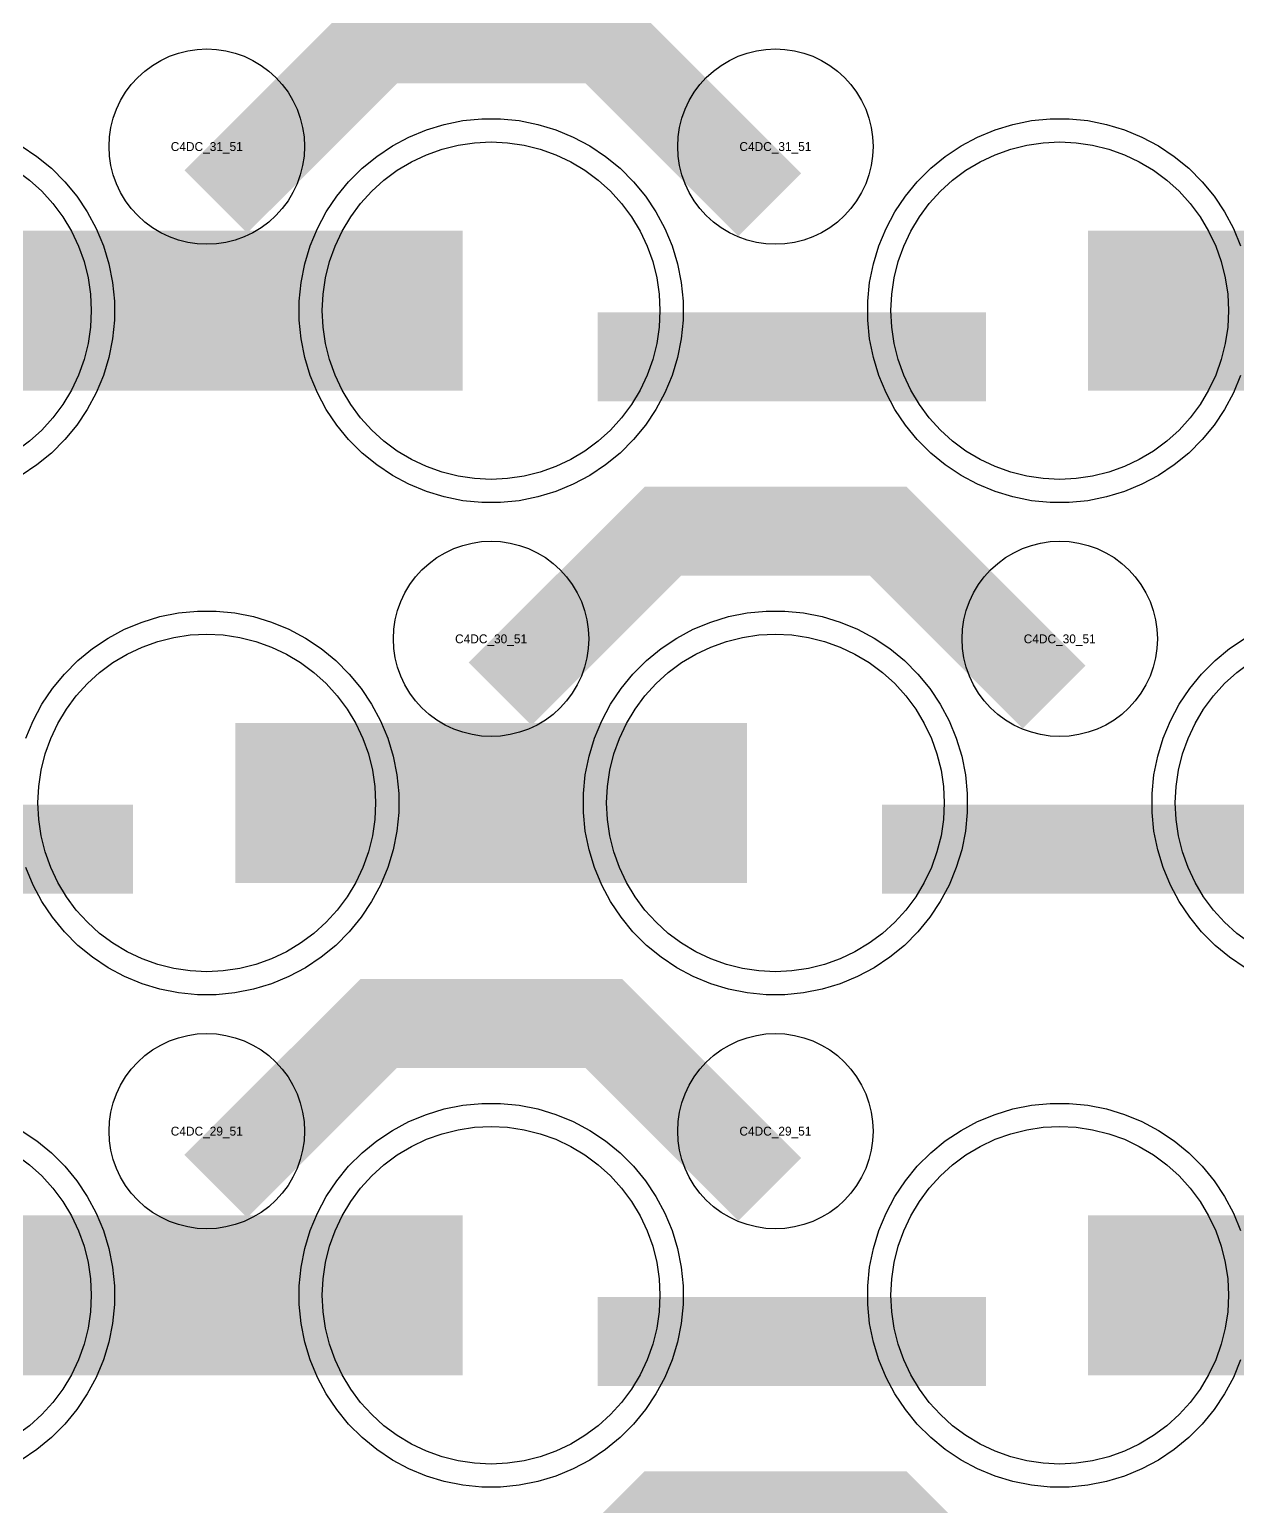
# Model space of a CAD drawing. Extents: x -11880 to 11880, y -14992 to 14992.
# Drawn here: x 4270.1 to 4610, y -10880.6 to -10465 of the extents above; entities that cross this region are included whole.
import ezdxf
from ezdxf.enums import TextEntityAlignment as Align

# ---------------------------------------------------------------- set-up
doc = ezdxf.new("R2010")
doc.units = 0
doc.header["$MEASUREMENT"] = 0
for name, color, linetype in [('GDS_775_DT_237', 138, 'CONTINUOUS'), ('RDL1_FS', 34, 'CONTINUOUS'), ('RDL_BS', 160, 'CONTINUOUS')]:
    doc.layers.add(name, color=color, linetype=linetype)

msp = doc.modelspace()

# ---------------------------------------------------------------- linework, layer by layer
at = {"layer": 'RDL1_FS'}
for points in [[(4400, -10591.589), (4395.343, -10591.36), (4390.732, -10590.676), (4386.209, -10589.544), (4381.819, -10587.972), (4377.605, -10585.98), (4373.605, -10583.582), (4369.86, -10580.804), (4366.406, -10577.674), (4363.276, -10574.22), (4360.498, -10570.475), (4358.1, -10566.475), (4356.108, -10562.261), (4354.536, -10557.871), (4353.404, -10553.348), (4352.72, -10548.737), (4352.491, -10544.08), (4352.72, -10539.423), (4353.404, -10534.812), (4354.536, -10530.289), (4356.108, -10525.899), (4358.1, -10521.685), (4360.498, -10517.685), (4363.276, -10513.94), (4366.406, -10510.486), (4369.86, -10507.356), (4373.605, -10504.578), (4377.605, -10502.18), (4381.819, -10500.188), (4386.209, -10498.616), (4390.732, -10497.484), (4395.343, -10496.8), (4400, -10496.571), (4404.657, -10496.8), (4409.268, -10497.484), (4413.791, -10498.616), (4418.181, -10500.188), (4422.395, -10502.18), (4426.395, -10504.578), (4430.14, -10507.356), (4433.594, -10510.486), (4436.724, -10513.94), (4439.502, -10517.685), (4441.9, -10521.685), (4443.892, -10525.899), (4445.464, -10530.289), (4446.596, -10534.812), (4447.28, -10539.423), (4447.509, -10544.08), (4447.28, -10548.737), (4446.596, -10553.348), (4445.464, -10557.871), (4443.892, -10562.261), (4441.9, -10566.475), (4439.502, -10570.475), (4436.724, -10574.22), (4433.594, -10577.674), (4430.14, -10580.804), (4426.395, -10583.582), (4422.395, -10585.98), (4418.181, -10587.972), (4413.791, -10589.544), (4409.268, -10590.676), (4404.657, -10591.36)], [(4560, -10591.589), (4555.343, -10591.36), (4550.732, -10590.676), (4546.209, -10589.544), (4541.819, -10587.972), (4537.605, -10585.98), (4533.605, -10583.582), (4529.86, -10580.804), (4526.406, -10577.674), (4523.276, -10574.22), (4520.498, -10570.475), (4518.1, -10566.475), (4516.108, -10562.261), (4514.536, -10557.871), (4513.404, -10553.348), (4512.72, -10548.737), (4512.491, -10544.08), (4512.72, -10539.423), (4513.404, -10534.812), (4514.536, -10530.289), (4516.108, -10525.899), (4518.1, -10521.685), (4520.498, -10517.685), (4523.276, -10513.94), (4526.406, -10510.486), (4529.86, -10507.356), (4533.605, -10504.578), (4537.605, -10502.18), (4541.819, -10500.188), (4546.209, -10498.616), (4550.732, -10497.484), (4555.343, -10496.8), (4560, -10496.571), (4564.657, -10496.8), (4569.268, -10497.484), (4573.791, -10498.616), (4578.181, -10500.188), (4582.395, -10502.18), (4586.395, -10504.578), (4590.14, -10507.356), (4593.594, -10510.486), (4596.724, -10513.94), (4599.502, -10517.685), (4601.9, -10521.685), (4603.892, -10525.899), (4605.464, -10530.289), (4606.596, -10534.812), (4607.28, -10539.423), (4607.509, -10544.08), (4607.28, -10548.737), (4606.596, -10553.348), (4605.464, -10557.871), (4603.892, -10562.261), (4601.9, -10566.475), (4599.502, -10570.475), (4596.724, -10574.22), (4593.594, -10577.674), (4590.14, -10580.804), (4586.395, -10583.582), (4582.395, -10585.98), (4578.181, -10587.972), (4573.791, -10589.544), (4569.268, -10590.676), (4564.657, -10591.36)], [(4400, -10868.714), (4395.343, -10868.485), (4390.732, -10867.801), (4386.209, -10866.669), (4381.819, -10865.097), (4377.605, -10863.105), (4373.605, -10860.707), (4369.86, -10857.929), (4366.406, -10854.799), (4363.276, -10851.345), (4360.498, -10847.6), (4358.1, -10843.6), (4356.108, -10839.386), (4354.536, -10834.996), (4353.404, -10830.473), (4352.72, -10825.862), (4352.491, -10821.205), (4352.72, -10816.548), (4353.404, -10811.937), (4354.536, -10807.414), (4356.108, -10803.024), (4358.1, -10798.81), (4360.498, -10794.81), (4363.276, -10791.065), (4366.406, -10787.611), (4369.86, -10784.481), (4373.605, -10781.703), (4377.605, -10779.305), (4381.819, -10777.313), (4386.209, -10775.741), (4390.732, -10774.609), (4395.343, -10773.925), (4400, -10773.696), (4404.657, -10773.925), (4409.268, -10774.609), (4413.791, -10775.741), (4418.181, -10777.313), (4422.395, -10779.305), (4426.395, -10781.703), (4430.14, -10784.481), (4433.594, -10787.611), (4436.724, -10791.065), (4439.502, -10794.81), (4441.9, -10798.81), (4443.892, -10803.024), (4445.464, -10807.414), (4446.596, -10811.937), (4447.28, -10816.548), (4447.509, -10821.205), (4447.28, -10825.862), (4446.596, -10830.473), (4445.464, -10834.996), (4443.892, -10839.386), (4441.9, -10843.6), (4439.502, -10847.6), (4436.724, -10851.345), (4433.594, -10854.799), (4430.14, -10857.929), (4426.395, -10860.707), (4422.395, -10863.105), (4418.181, -10865.097), (4413.791, -10866.669), (4409.268, -10867.801), (4404.657, -10868.485)], [(4560, -10868.714), (4555.343, -10868.485), (4550.732, -10867.801), (4546.209, -10866.669), (4541.819, -10865.097), (4537.605, -10863.105), (4533.605, -10860.707), (4529.86, -10857.929), (4526.406, -10854.799), (4523.276, -10851.345), (4520.498, -10847.6), (4518.1, -10843.6), (4516.108, -10839.386), (4514.536, -10834.996), (4513.404, -10830.473), (4512.72, -10825.862), (4512.491, -10821.205), (4512.72, -10816.548), (4513.404, -10811.937), (4514.536, -10807.414), (4516.108, -10803.024), (4518.1, -10798.81), (4520.498, -10794.81), (4523.276, -10791.065), (4526.406, -10787.611), (4529.86, -10784.481), (4533.605, -10781.703), (4537.605, -10779.305), (4541.819, -10777.313), (4546.209, -10775.741), (4550.732, -10774.609), (4555.343, -10773.925), (4560, -10773.696), (4564.657, -10773.925), (4569.268, -10774.609), (4573.791, -10775.741), (4578.181, -10777.313), (4582.395, -10779.305), (4586.395, -10781.703), (4590.14, -10784.481), (4593.594, -10787.611), (4596.724, -10791.065), (4599.502, -10794.81), (4601.9, -10798.81), (4603.892, -10803.024), (4605.464, -10807.414), (4606.596, -10811.937), (4607.28, -10816.548), (4607.509, -10821.205), (4607.28, -10825.862), (4606.596, -10830.473), (4605.464, -10834.996), (4603.892, -10839.386), (4601.9, -10843.6), (4599.502, -10847.6), (4596.724, -10851.345), (4593.594, -10854.799), (4590.14, -10857.929), (4586.395, -10860.707), (4582.395, -10863.105), (4578.181, -10865.097), (4573.791, -10866.669), (4569.268, -10867.801), (4564.657, -10868.485)]]:
    msp.add_lwpolyline(points, close=True, dxfattribs=at)
for points in [[(4266.395, -10504.578), (4270.14, -10507.356), (4273.594, -10510.486), (4276.724, -10513.94), (4279.502, -10517.685), (4281.9, -10521.685), (4283.892, -10525.899), (4285.464, -10530.289), (4286.596, -10534.812), (4287.28, -10539.423), (4287.509, -10544.08), (4287.28, -10548.737), (4286.596, -10553.348), (4285.464, -10557.871), (4283.892, -10562.261), (4281.9, -10566.475), (4279.502, -10570.475), (4276.724, -10574.22), (4273.594, -10577.674), (4270.14, -10580.804), (4266.395, -10583.582)], [(4266.395, -10781.703), (4270.14, -10784.481), (4273.594, -10787.611), (4276.724, -10791.065), (4279.502, -10794.81), (4281.9, -10798.81), (4283.892, -10803.024), (4285.464, -10807.414), (4286.596, -10811.937), (4287.28, -10816.548), (4287.509, -10821.205), (4287.28, -10825.862), (4286.596, -10830.473), (4285.464, -10834.996), (4283.892, -10839.386), (4281.9, -10843.6), (4279.502, -10847.6), (4276.724, -10851.345), (4273.594, -10854.799), (4270.14, -10857.929), (4266.395, -10860.707)]]:
    msp.add_lwpolyline(points, dxfattribs=at)
for points in [[(4248.002, -10544.08, 45, 45, 0), (4320.002, -10544.08, 45, 45, 0)], [(4320.002, -10544.08, 45, 45, 0), (4392.002, -10544.08, 45, 45, 0)], [(4568.002, -10544.08, 45, 45, 0), (4640.002, -10544.08, 45, 45, 0)], [(4248.002, -10821.205, 45, 45, 0), (4320.002, -10821.205, 45, 45, 0)], [(4320.002, -10821.205, 45, 45, 0), (4392.002, -10821.205, 45, 45, 0)], [(4568.002, -10821.205, 45, 45, 0), (4640.002, -10821.205, 45, 45, 0)]]:
    msp.add_lwpolyline(points, format="xyseb", dxfattribs=at)
at = {"layer": 'RDL1_FS', "color": 241, "true_color": 0xf7abae}
for points in [[(4320, -10730.149), (4315.343, -10729.92), (4310.732, -10729.236), (4306.209, -10728.104), (4301.819, -10726.532), (4297.605, -10724.54), (4293.605, -10722.142), (4289.86, -10719.364), (4286.406, -10716.234), (4283.276, -10712.78), (4280.498, -10709.035), (4278.1, -10705.035), (4276.108, -10700.821), (4274.536, -10696.431), (4273.404, -10691.908), (4272.72, -10687.297), (4272.491, -10682.64), (4272.72, -10677.983), (4273.404, -10673.372), (4274.536, -10668.849), (4276.108, -10664.459), (4278.1, -10660.245), (4280.498, -10656.245), (4283.276, -10652.5), (4286.406, -10649.046), (4289.86, -10645.916), (4293.605, -10643.138), (4297.605, -10640.74), (4301.819, -10638.748), (4306.209, -10637.176), (4310.732, -10636.044), (4315.343, -10635.36), (4320, -10635.131), (4324.657, -10635.36), (4329.268, -10636.044), (4333.791, -10637.176), (4338.181, -10638.748), (4342.395, -10640.74), (4346.395, -10643.138), (4350.14, -10645.916), (4353.594, -10649.046), (4356.724, -10652.5), (4359.502, -10656.245), (4361.9, -10660.245), (4363.892, -10664.459), (4365.464, -10668.849), (4366.596, -10673.372), (4367.28, -10677.983), (4367.509, -10682.64), (4367.28, -10687.297), (4366.596, -10691.908), (4365.464, -10696.431), (4363.892, -10700.821), (4361.9, -10705.035), (4359.502, -10709.035), (4356.724, -10712.78), (4353.594, -10716.234), (4350.14, -10719.364), (4346.395, -10722.142), (4342.395, -10724.54), (4338.181, -10726.532), (4333.791, -10728.104), (4329.268, -10729.236), (4324.657, -10729.92)], [(4480, -10730.149), (4475.343, -10729.92), (4470.732, -10729.236), (4466.209, -10728.104), (4461.819, -10726.532), (4457.605, -10724.54), (4453.605, -10722.142), (4449.86, -10719.364), (4446.406, -10716.234), (4443.276, -10712.78), (4440.498, -10709.035), (4438.1, -10705.035), (4436.108, -10700.821), (4434.536, -10696.431), (4433.404, -10691.908), (4432.72, -10687.297), (4432.491, -10682.64), (4432.72, -10677.983), (4433.404, -10673.372), (4434.536, -10668.849), (4436.108, -10664.459), (4438.1, -10660.245), (4440.498, -10656.245), (4443.276, -10652.5), (4446.406, -10649.046), (4449.86, -10645.916), (4453.605, -10643.138), (4457.605, -10640.74), (4461.819, -10638.748), (4466.209, -10637.176), (4470.732, -10636.044), (4475.343, -10635.36), (4480, -10635.131), (4484.657, -10635.36), (4489.268, -10636.044), (4493.791, -10637.176), (4498.181, -10638.748), (4502.395, -10640.74), (4506.395, -10643.138), (4510.14, -10645.916), (4513.594, -10649.046), (4516.724, -10652.5), (4519.502, -10656.245), (4521.9, -10660.245), (4523.892, -10664.459), (4525.464, -10668.849), (4526.596, -10673.372), (4527.28, -10677.983), (4527.509, -10682.64), (4527.28, -10687.297), (4526.596, -10691.908), (4525.464, -10696.431), (4523.892, -10700.821), (4521.9, -10705.035), (4519.502, -10709.035), (4516.724, -10712.78), (4513.594, -10716.234), (4510.14, -10719.364), (4506.395, -10722.142), (4502.395, -10724.54), (4498.181, -10726.532), (4493.791, -10728.104), (4489.268, -10729.236), (4484.657, -10729.92)]]:
    msp.add_lwpolyline(points, close=True, dxfattribs=at)
msp.add_lwpolyline([(4613.605, -10722.142), (4609.86, -10719.364), (4606.406, -10716.234), (4603.276, -10712.78), (4600.498, -10709.035), (4598.1, -10705.035), (4596.108, -10700.821), (4594.536, -10696.431), (4593.404, -10691.908), (4592.72, -10687.297), (4592.491, -10682.64), (4592.72, -10677.983), (4593.404, -10673.372), (4594.536, -10668.849), (4596.108, -10664.459), (4598.1, -10660.245), (4600.498, -10656.245), (4603.276, -10652.5), (4606.406, -10649.046), (4609.86, -10645.916), (4613.605, -10643.138)], dxfattribs=at)
for points in [[(4328.002, -10682.64, 45, 45, 0), (4400.002, -10682.64, 45, 45, 0)], [(4400.002, -10682.64, 45, 45, 0), (4472.002, -10682.64, 45, 45, 0)]]:
    msp.add_lwpolyline(points, format="xyseb", dxfattribs=at)
at = {"layer": 'RDL_BS'}
for points in [[(4322.562, -10513.394, 25, 25, 0), (4368.377, -10467.579, 25, 25, 0), (4401.93, -10467.579, 25, 25, 0)], [(4478.401, -10514.293, 25, 25, 0), (4431.687, -10467.579, 25, 25, 0), (4401.929, -10467.579, 25, 25, 0)], [(4430.016, -10557.093, 25, 25, 0), (4539.281, -10557.093, 25, 25, 0)], [(4402.562, -10651.954, 25, 25, 0), (4448.377, -10606.139, 25, 25, 0), (4481.93, -10606.139, 25, 25, 0)], [(4558.401, -10652.853, 25, 25, 0), (4511.687, -10606.139, 25, 25, 0), (4481.929, -10606.139, 25, 25, 0)], [(4322.562, -10790.519, 25, 25, 0), (4368.377, -10744.704, 25, 25, 0), (4401.93, -10744.704, 25, 25, 0)], [(4478.401, -10791.418, 25, 25, 0), (4431.687, -10744.704, 25, 25, 0), (4401.929, -10744.704, 25, 25, 0)], [(4430.016, -10834.218, 25, 25, 0), (4539.281, -10834.218, 25, 25, 0)], [(4402.562, -10929.084, 25, 25, 0), (4448.377, -10883.269, 25, 25, 0), (4481.93, -10883.269, 25, 25, 0)], [(4558.401, -10929.983, 25, 25, 0), (4511.687, -10883.269, 25, 25, 0), (4481.929, -10883.269, 25, 25, 0)]]:
    msp.add_lwpolyline(points, format="xyseb", dxfattribs=at)
for points in [[(4320, -10525.386), (4317.307, -10525.254), (4314.635, -10524.858), (4312.016, -10524.201), (4309.481, -10523.294), (4307.044, -10522.142), (4304.72, -10520.749), (4302.557, -10519.146), (4300.558, -10517.334), (4298.746, -10515.335), (4297.143, -10513.172), (4295.75, -10510.848), (4294.598, -10508.411), (4293.691, -10505.876), (4293.034, -10503.257), (4292.638, -10500.585), (4292.506, -10497.892), (4292.638, -10495.199), (4293.034, -10492.527), (4293.691, -10489.908), (4294.598, -10487.373), (4295.75, -10484.936), (4297.143, -10482.612), (4298.746, -10480.449), (4300.558, -10478.45), (4302.557, -10476.638), (4304.72, -10475.035), (4307.044, -10473.642), (4309.481, -10472.49), (4312.016, -10471.583), (4314.635, -10470.926), (4317.307, -10470.53), (4320, -10470.398), (4322.693, -10470.53), (4325.365, -10470.926), (4327.984, -10471.583), (4330.519, -10472.49), (4332.956, -10473.642), (4335.28, -10475.035), (4337.443, -10476.638), (4339.442, -10478.45), (4341.254, -10480.449), (4342.857, -10482.612), (4344.25, -10484.936), (4345.402, -10487.373), (4346.309, -10489.908), (4346.966, -10492.527), (4347.362, -10495.199), (4347.494, -10497.892), (4347.362, -10500.585), (4346.966, -10503.257), (4346.309, -10505.876), (4345.402, -10508.411), (4344.25, -10510.848), (4342.857, -10513.172), (4341.254, -10515.335), (4339.442, -10517.334), (4337.443, -10519.146), (4335.28, -10520.749), (4332.956, -10522.142), (4330.519, -10523.294), (4327.984, -10524.201), (4325.365, -10524.858), (4322.693, -10525.254)], [(4480, -10525.386), (4477.307, -10525.254), (4474.635, -10524.858), (4472.016, -10524.201), (4469.481, -10523.294), (4467.044, -10522.142), (4464.72, -10520.749), (4462.557, -10519.146), (4460.558, -10517.334), (4458.746, -10515.335), (4457.143, -10513.172), (4455.75, -10510.848), (4454.598, -10508.411), (4453.691, -10505.876), (4453.034, -10503.257), (4452.638, -10500.585), (4452.506, -10497.892), (4452.638, -10495.199), (4453.034, -10492.527), (4453.691, -10489.908), (4454.598, -10487.373), (4455.75, -10484.936), (4457.143, -10482.612), (4458.746, -10480.449), (4460.558, -10478.45), (4462.557, -10476.638), (4464.72, -10475.035), (4467.044, -10473.642), (4469.481, -10472.49), (4472.016, -10471.583), (4474.635, -10470.926), (4477.307, -10470.53), (4480, -10470.398), (4482.693, -10470.53), (4485.365, -10470.926), (4487.984, -10471.583), (4490.519, -10472.49), (4492.956, -10473.642), (4495.28, -10475.035), (4497.443, -10476.638), (4499.442, -10478.45), (4501.254, -10480.449), (4502.857, -10482.612), (4504.25, -10484.936), (4505.402, -10487.373), (4506.309, -10489.908), (4506.966, -10492.527), (4507.362, -10495.199), (4507.494, -10497.892), (4507.362, -10500.585), (4506.966, -10503.257), (4506.309, -10505.876), (4505.402, -10508.411), (4504.25, -10510.848), (4502.857, -10513.172), (4501.254, -10515.335), (4499.442, -10517.334), (4497.443, -10519.146), (4495.28, -10520.749), (4492.956, -10522.142), (4490.519, -10523.294), (4487.984, -10524.201), (4485.365, -10524.858), (4482.693, -10525.254)], [(4397.356, -10598.08), (4392.062, -10597.563), (4386.835, -10596.517), (4381.795, -10594.986), (4376.885, -10592.955), (4372.223, -10590.463), (4367.809, -10587.516), (4363.708, -10584.154), (4359.926, -10580.372), (4356.564, -10576.271), (4353.617, -10571.857), (4351.125, -10567.195), (4349.094, -10562.285), (4347.563, -10557.245), (4346.517, -10552.018), (4346, -10546.724), (4346, -10541.436), (4346.517, -10536.142), (4347.563, -10530.915), (4349.094, -10525.875), (4351.125, -10520.965), (4353.617, -10516.303), (4356.564, -10511.889), (4359.926, -10507.788), (4363.708, -10504.006), (4367.809, -10500.644), (4372.223, -10497.697), (4376.885, -10495.205), (4381.795, -10493.174), (4386.835, -10491.643), (4392.062, -10490.597), (4397.356, -10490.08), (4402.644, -10490.08), (4407.938, -10490.597), (4413.165, -10491.643), (4418.205, -10493.174), (4423.115, -10495.205), (4427.777, -10497.697), (4432.191, -10500.644), (4436.292, -10504.006), (4440.074, -10507.788), (4443.436, -10511.889), (4446.383, -10516.303), (4448.875, -10520.965), (4450.906, -10525.875), (4452.437, -10530.915), (4453.483, -10536.142), (4454, -10541.436), (4454, -10546.724), (4453.483, -10552.018), (4452.437, -10557.245), (4450.906, -10562.285), (4448.875, -10567.195), (4446.383, -10571.857), (4443.436, -10576.271), (4440.074, -10580.372), (4436.292, -10584.154), (4432.191, -10587.516), (4427.777, -10590.463), (4423.115, -10592.955), (4418.205, -10594.986), (4413.165, -10596.517), (4407.938, -10597.563), (4402.644, -10598.08)], [(4400, -10663.946), (4397.307, -10663.814), (4394.635, -10663.418), (4392.016, -10662.761), (4389.481, -10661.854), (4387.044, -10660.702), (4384.72, -10659.309), (4382.557, -10657.706), (4380.558, -10655.894), (4378.746, -10653.895), (4377.143, -10651.732), (4375.75, -10649.408), (4374.598, -10646.971), (4373.691, -10644.436), (4373.034, -10641.817), (4372.638, -10639.145), (4372.506, -10636.452), (4372.638, -10633.759), (4373.034, -10631.087), (4373.691, -10628.468), (4374.598, -10625.933), (4375.75, -10623.496), (4377.143, -10621.172), (4378.746, -10619.009), (4380.558, -10617.01), (4382.557, -10615.198), (4384.72, -10613.595), (4387.044, -10612.202), (4389.481, -10611.05), (4392.016, -10610.143), (4394.635, -10609.486), (4397.307, -10609.09), (4400, -10608.958), (4402.693, -10609.09), (4405.365, -10609.486), (4407.984, -10610.143), (4410.519, -10611.05), (4412.956, -10612.202), (4415.28, -10613.595), (4417.443, -10615.198), (4419.442, -10617.01), (4421.254, -10619.009), (4422.857, -10621.172), (4424.25, -10623.496), (4425.402, -10625.933), (4426.309, -10628.468), (4426.966, -10631.087), (4427.362, -10633.759), (4427.494, -10636.452), (4427.362, -10639.145), (4426.966, -10641.817), (4426.309, -10644.436), (4425.402, -10646.971), (4424.25, -10649.408), (4422.857, -10651.732), (4421.254, -10653.895), (4419.442, -10655.894), (4417.443, -10657.706), (4415.28, -10659.309), (4412.956, -10660.702), (4410.519, -10661.854), (4407.984, -10662.761), (4405.365, -10663.418), (4402.693, -10663.814)], [(4560, -10663.946), (4557.307, -10663.814), (4554.635, -10663.418), (4552.016, -10662.761), (4549.481, -10661.854), (4547.044, -10660.702), (4544.72, -10659.309), (4542.557, -10657.706), (4540.558, -10655.894), (4538.746, -10653.895), (4537.143, -10651.732), (4535.75, -10649.408), (4534.598, -10646.971), (4533.691, -10644.436), (4533.034, -10641.817), (4532.638, -10639.145), (4532.506, -10636.452), (4532.638, -10633.759), (4533.034, -10631.087), (4533.691, -10628.468), (4534.598, -10625.933), (4535.75, -10623.496), (4537.143, -10621.172), (4538.746, -10619.009), (4540.558, -10617.01), (4542.557, -10615.198), (4544.72, -10613.595), (4547.044, -10612.202), (4549.481, -10611.05), (4552.016, -10610.143), (4554.635, -10609.486), (4557.307, -10609.09), (4560, -10608.958), (4562.693, -10609.09), (4565.365, -10609.486), (4567.984, -10610.143), (4570.519, -10611.05), (4572.956, -10612.202), (4575.28, -10613.595), (4577.443, -10615.198), (4579.442, -10617.01), (4581.254, -10619.009), (4582.857, -10621.172), (4584.25, -10623.496), (4585.402, -10625.933), (4586.309, -10628.468), (4586.966, -10631.087), (4587.362, -10633.759), (4587.494, -10636.452), (4587.362, -10639.145), (4586.966, -10641.817), (4586.309, -10644.436), (4585.402, -10646.971), (4584.25, -10649.408), (4582.857, -10651.732), (4581.254, -10653.895), (4579.442, -10655.894), (4577.443, -10657.706), (4575.28, -10659.309), (4572.956, -10660.702), (4570.519, -10661.854), (4567.984, -10662.761), (4565.365, -10663.418), (4562.693, -10663.814)], [(4320, -10802.511), (4317.307, -10802.379), (4314.635, -10801.983), (4312.016, -10801.326), (4309.481, -10800.419), (4307.044, -10799.267), (4304.72, -10797.874), (4302.557, -10796.271), (4300.558, -10794.459), (4298.746, -10792.46), (4297.143, -10790.297), (4295.75, -10787.973), (4294.598, -10785.536), (4293.691, -10783.001), (4293.034, -10780.382), (4292.638, -10777.71), (4292.506, -10775.017), (4292.638, -10772.324), (4293.034, -10769.652), (4293.691, -10767.033), (4294.598, -10764.498), (4295.75, -10762.061), (4297.143, -10759.737), (4298.746, -10757.574), (4300.558, -10755.575), (4302.557, -10753.763), (4304.72, -10752.16), (4307.044, -10750.767), (4309.481, -10749.615), (4312.016, -10748.708), (4314.635, -10748.051), (4317.307, -10747.655), (4320, -10747.523), (4322.693, -10747.655), (4325.365, -10748.051), (4327.984, -10748.708), (4330.519, -10749.615), (4332.956, -10750.767), (4335.28, -10752.16), (4337.443, -10753.763), (4339.442, -10755.575), (4341.254, -10757.574), (4342.857, -10759.737), (4344.25, -10762.061), (4345.402, -10764.498), (4346.309, -10767.033), (4346.966, -10769.652), (4347.362, -10772.324), (4347.494, -10775.017), (4347.362, -10777.71), (4346.966, -10780.382), (4346.309, -10783.001), (4345.402, -10785.536), (4344.25, -10787.973), (4342.857, -10790.297), (4341.254, -10792.46), (4339.442, -10794.459), (4337.443, -10796.271), (4335.28, -10797.874), (4332.956, -10799.267), (4330.519, -10800.419), (4327.984, -10801.326), (4325.365, -10801.983), (4322.693, -10802.379)], [(4480, -10802.511), (4477.307, -10802.379), (4474.635, -10801.983), (4472.016, -10801.326), (4469.481, -10800.419), (4467.044, -10799.267), (4464.72, -10797.874), (4462.557, -10796.271), (4460.558, -10794.459), (4458.746, -10792.46), (4457.143, -10790.297), (4455.75, -10787.973), (4454.598, -10785.536), (4453.691, -10783.001), (4453.034, -10780.382), (4452.638, -10777.71), (4452.506, -10775.017), (4452.638, -10772.324), (4453.034, -10769.652), (4453.691, -10767.033), (4454.598, -10764.498), (4455.75, -10762.061), (4457.143, -10759.737), (4458.746, -10757.574), (4460.558, -10755.575), (4462.557, -10753.763), (4464.72, -10752.16), (4467.044, -10750.767), (4469.481, -10749.615), (4472.016, -10748.708), (4474.635, -10748.051), (4477.307, -10747.655), (4480, -10747.523), (4482.693, -10747.655), (4485.365, -10748.051), (4487.984, -10748.708), (4490.519, -10749.615), (4492.956, -10750.767), (4495.28, -10752.16), (4497.443, -10753.763), (4499.442, -10755.575), (4501.254, -10757.574), (4502.857, -10759.737), (4504.25, -10762.061), (4505.402, -10764.498), (4506.309, -10767.033), (4506.966, -10769.652), (4507.362, -10772.324), (4507.494, -10775.017), (4507.362, -10777.71), (4506.966, -10780.382), (4506.309, -10783.001), (4505.402, -10785.536), (4504.25, -10787.973), (4502.857, -10790.297), (4501.254, -10792.46), (4499.442, -10794.459), (4497.443, -10796.271), (4495.28, -10797.874), (4492.956, -10799.267), (4490.519, -10800.419), (4487.984, -10801.326), (4485.365, -10801.983), (4482.693, -10802.379)], [(4397.356, -10875.205), (4392.062, -10874.688), (4386.835, -10873.642), (4381.795, -10872.111), (4376.885, -10870.08), (4372.223, -10867.588), (4367.809, -10864.641), (4363.708, -10861.279), (4359.926, -10857.497), (4356.564, -10853.396), (4353.617, -10848.982), (4351.125, -10844.32), (4349.094, -10839.41), (4347.563, -10834.37), (4346.517, -10829.143), (4346, -10823.849), (4346, -10818.561), (4346.517, -10813.267), (4347.563, -10808.04), (4349.094, -10803), (4351.125, -10798.09), (4353.617, -10793.428), (4356.564, -10789.014), (4359.926, -10784.913), (4363.708, -10781.131), (4367.809, -10777.769), (4372.223, -10774.822), (4376.885, -10772.33), (4381.795, -10770.299), (4386.835, -10768.768), (4392.062, -10767.722), (4397.356, -10767.205), (4402.644, -10767.205), (4407.938, -10767.722), (4413.165, -10768.768), (4418.205, -10770.299), (4423.115, -10772.33), (4427.777, -10774.822), (4432.191, -10777.769), (4436.292, -10781.131), (4440.074, -10784.913), (4443.436, -10789.014), (4446.383, -10793.428), (4448.875, -10798.09), (4450.906, -10803), (4452.437, -10808.04), (4453.483, -10813.267), (4454, -10818.561), (4454, -10823.849), (4453.483, -10829.143), (4452.437, -10834.37), (4450.906, -10839.41), (4448.875, -10844.32), (4446.383, -10848.982), (4443.436, -10853.396), (4440.074, -10857.497), (4436.292, -10861.279), (4432.191, -10864.641), (4427.777, -10867.588), (4423.115, -10870.08), (4418.205, -10872.111), (4413.165, -10873.642), (4407.938, -10874.688), (4402.644, -10875.205)]]:
    msp.add_lwpolyline(points, close=True, dxfattribs=at)
for points in [[(4610.906, -10562.285), (4608.875, -10567.195), (4606.383, -10571.857), (4603.436, -10576.271), (4600.074, -10580.372), (4596.292, -10584.154), (4592.191, -10587.516), (4587.777, -10590.463), (4583.115, -10592.955), (4578.205, -10594.986), (4573.165, -10596.517), (4567.938, -10597.563), (4562.644, -10598.08), (4557.356, -10598.08), (4552.062, -10597.563), (4546.835, -10596.517), (4541.795, -10594.986), (4536.885, -10592.955), (4532.223, -10590.463), (4527.809, -10587.516), (4523.708, -10584.154), (4519.926, -10580.372), (4516.564, -10576.271), (4513.617, -10571.857), (4511.125, -10567.195), (4509.094, -10562.285), (4507.563, -10557.245), (4506.517, -10552.018), (4506, -10546.724), (4506, -10541.436), (4506.517, -10536.142), (4507.563, -10530.915), (4509.094, -10525.875), (4511.125, -10520.965), (4513.617, -10516.303), (4516.564, -10511.889), (4519.926, -10507.788), (4523.708, -10504.006), (4527.809, -10500.644), (4532.223, -10497.697), (4536.885, -10495.205), (4541.795, -10493.174), (4546.835, -10491.643), (4552.062, -10490.597), (4557.356, -10490.08), (4562.644, -10490.08), (4567.938, -10490.597), (4573.165, -10491.643), (4578.205, -10493.174), (4583.115, -10495.205), (4587.777, -10497.697), (4592.191, -10500.644), (4596.292, -10504.006), (4600.074, -10507.788), (4603.436, -10511.889), (4606.383, -10516.303), (4608.875, -10520.965), (4610.906, -10525.875)], [(4267.777, -10497.697), (4272.191, -10500.644), (4276.292, -10504.006), (4280.074, -10507.788), (4283.436, -10511.889), (4286.383, -10516.303), (4288.875, -10520.965), (4290.906, -10525.875), (4292.437, -10530.915), (4293.483, -10536.142), (4294, -10541.436), (4294, -10546.724), (4293.483, -10552.018), (4292.437, -10557.245), (4290.906, -10562.285), (4288.875, -10567.195), (4286.383, -10571.857), (4283.436, -10576.271), (4280.074, -10580.372), (4276.292, -10584.154), (4272.191, -10587.516), (4267.777, -10590.463)], [(4610.906, -10839.41), (4608.875, -10844.32), (4606.383, -10848.982), (4603.436, -10853.396), (4600.074, -10857.497), (4596.292, -10861.279), (4592.191, -10864.641), (4587.777, -10867.588), (4583.115, -10870.08), (4578.205, -10872.111), (4573.165, -10873.642), (4567.938, -10874.688), (4562.644, -10875.205), (4557.356, -10875.205), (4552.062, -10874.688), (4546.835, -10873.642), (4541.795, -10872.111), (4536.885, -10870.08), (4532.223, -10867.588), (4527.809, -10864.641), (4523.708, -10861.279), (4519.926, -10857.497), (4516.564, -10853.396), (4513.617, -10848.982), (4511.125, -10844.32), (4509.094, -10839.41), (4507.563, -10834.37), (4506.517, -10829.143), (4506, -10823.849), (4506, -10818.561), (4506.517, -10813.267), (4507.563, -10808.04), (4509.094, -10803), (4511.125, -10798.09), (4513.617, -10793.428), (4516.564, -10789.014), (4519.926, -10784.913), (4523.708, -10781.131), (4527.809, -10777.769), (4532.223, -10774.822), (4536.885, -10772.33), (4541.795, -10770.299), (4546.835, -10768.768), (4552.062, -10767.722), (4557.356, -10767.205), (4562.644, -10767.205), (4567.938, -10767.722), (4573.165, -10768.768), (4578.205, -10770.299), (4583.115, -10772.33), (4587.777, -10774.822), (4592.191, -10777.769), (4596.292, -10781.131), (4600.074, -10784.913), (4603.436, -10789.014), (4606.383, -10793.428), (4608.875, -10798.09), (4610.906, -10803)], [(4267.777, -10774.822), (4272.191, -10777.769), (4276.292, -10781.131), (4280.074, -10784.913), (4283.436, -10789.014), (4286.383, -10793.428), (4288.875, -10798.09), (4290.906, -10803), (4292.437, -10808.04), (4293.483, -10813.267), (4294, -10818.561), (4294, -10823.849), (4293.483, -10829.143), (4292.437, -10834.37), (4290.906, -10839.41), (4288.875, -10844.32), (4286.383, -10848.982), (4283.436, -10853.396), (4280.074, -10857.497), (4276.292, -10861.279), (4272.191, -10864.641), (4267.777, -10867.588)]]:
    msp.add_lwpolyline(points, dxfattribs=at)
at = {"layer": 'RDL_BS', "color": 241, "true_color": 0xf7abae}
for points in [[(4269.094, -10664.435), (4271.125, -10659.525), (4273.617, -10654.863), (4276.564, -10650.449), (4279.926, -10646.348), (4283.708, -10642.566), (4287.809, -10639.204), (4292.223, -10636.257), (4296.885, -10633.765), (4301.795, -10631.734), (4306.835, -10630.203), (4312.062, -10629.157), (4317.356, -10628.64), (4322.644, -10628.64), (4327.938, -10629.157), (4333.165, -10630.203), (4338.205, -10631.734), (4343.115, -10633.765), (4347.777, -10636.257), (4352.191, -10639.204), (4356.292, -10642.566), (4360.074, -10646.348), (4363.436, -10650.449), (4366.383, -10654.863), (4368.875, -10659.525), (4370.906, -10664.435), (4372.437, -10669.475), (4373.483, -10674.702), (4374, -10679.996), (4374, -10685.284), (4373.483, -10690.578), (4372.437, -10695.805), (4370.906, -10700.845), (4368.875, -10705.755), (4366.383, -10710.417), (4363.436, -10714.831), (4360.074, -10718.932), (4356.292, -10722.714), (4352.191, -10726.076), (4347.777, -10729.023), (4343.115, -10731.515), (4338.205, -10733.546), (4333.165, -10735.077), (4327.938, -10736.123), (4322.644, -10736.64), (4317.356, -10736.64), (4312.062, -10736.123), (4306.835, -10735.077), (4301.795, -10733.546), (4296.885, -10731.515), (4292.223, -10729.023), (4287.809, -10726.076), (4283.708, -10722.714), (4279.926, -10718.932), (4276.564, -10714.831), (4273.617, -10710.417), (4271.125, -10705.755), (4269.094, -10700.845)], [(4612.223, -10729.023), (4607.809, -10726.076), (4603.708, -10722.714), (4599.926, -10718.932), (4596.564, -10714.831), (4593.617, -10710.417), (4591.125, -10705.755), (4589.094, -10700.845), (4587.563, -10695.805), (4586.517, -10690.578), (4586, -10685.284), (4586, -10679.996), (4586.517, -10674.702), (4587.563, -10669.475), (4589.094, -10664.435), (4591.125, -10659.525), (4593.617, -10654.863), (4596.564, -10650.449), (4599.926, -10646.348), (4603.708, -10642.566), (4607.809, -10639.204), (4612.223, -10636.257)]]:
    msp.add_lwpolyline(points, dxfattribs=at)
msp.add_lwpolyline([(4477.356, -10736.64), (4472.062, -10736.123), (4466.835, -10735.077), (4461.795, -10733.546), (4456.885, -10731.515), (4452.223, -10729.023), (4447.809, -10726.076), (4443.708, -10722.714), (4439.926, -10718.932), (4436.564, -10714.831), (4433.617, -10710.417), (4431.125, -10705.755), (4429.094, -10700.845), (4427.563, -10695.805), (4426.517, -10690.578), (4426, -10685.284), (4426, -10679.996), (4426.517, -10674.702), (4427.563, -10669.475), (4429.094, -10664.435), (4431.125, -10659.525), (4433.617, -10654.863), (4436.564, -10650.449), (4439.926, -10646.348), (4443.708, -10642.566), (4447.809, -10639.204), (4452.223, -10636.257), (4456.885, -10633.765), (4461.795, -10631.734), (4466.835, -10630.203), (4472.062, -10629.157), (4477.356, -10628.64), (4482.644, -10628.64), (4487.938, -10629.157), (4493.165, -10630.203), (4498.205, -10631.734), (4503.115, -10633.765), (4507.777, -10636.257), (4512.191, -10639.204), (4516.292, -10642.566), (4520.074, -10646.348), (4523.436, -10650.449), (4526.383, -10654.863), (4528.875, -10659.525), (4530.906, -10664.435), (4532.437, -10669.475), (4533.483, -10674.702), (4534, -10679.996), (4534, -10685.284), (4533.483, -10690.578), (4532.437, -10695.805), (4530.906, -10700.845), (4528.875, -10705.755), (4526.383, -10710.417), (4523.436, -10714.831), (4520.074, -10718.932), (4516.292, -10722.714), (4512.191, -10726.076), (4507.777, -10729.023), (4503.115, -10731.515), (4498.205, -10733.546), (4493.165, -10735.077), (4487.938, -10736.123), (4482.644, -10736.64)], close=True, dxfattribs=at)
for points in [[(4190.016, -10695.653, 25, 25, 0), (4299.281, -10695.653, 25, 25, 0)], [(4510.016, -10695.653, 25, 25, 0), (4619.281, -10695.653, 25, 25, 0)]]:
    msp.add_lwpolyline(points, format="xyseb", dxfattribs=at)

# ---------------------------------------------------------------- texts
at = {"layer": 'GDS_775_DT_237'}
for s, p in [('C4DC_31_51', (4320, -10497.892)), ('C4DC_31_51', (4320, -10497.892)), ('C4DC_31_51', (4480, -10497.892)), ('C4DC_31_51', (4480, -10497.892)), ('C4DC_30_51', (4400, -10636.452)), ('C4DC_30_51', (4400, -10636.452)), ('C4DC_30_51', (4560, -10636.452)), ('C4DC_30_51', (4560, -10636.452)), ('C4DC_29_51', (4320, -10775.017)), ('C4DC_29_51', (4320, -10775.017)), ('C4DC_29_51', (4480, -10775.017)), ('C4DC_29_51', (4480, -10775.017))]:
    msp.add_text(s, height=2.5, dxfattribs=at).set_placement(p, align=Align.MIDDLE_CENTER)

doc.saveas('drawing.dxf')
